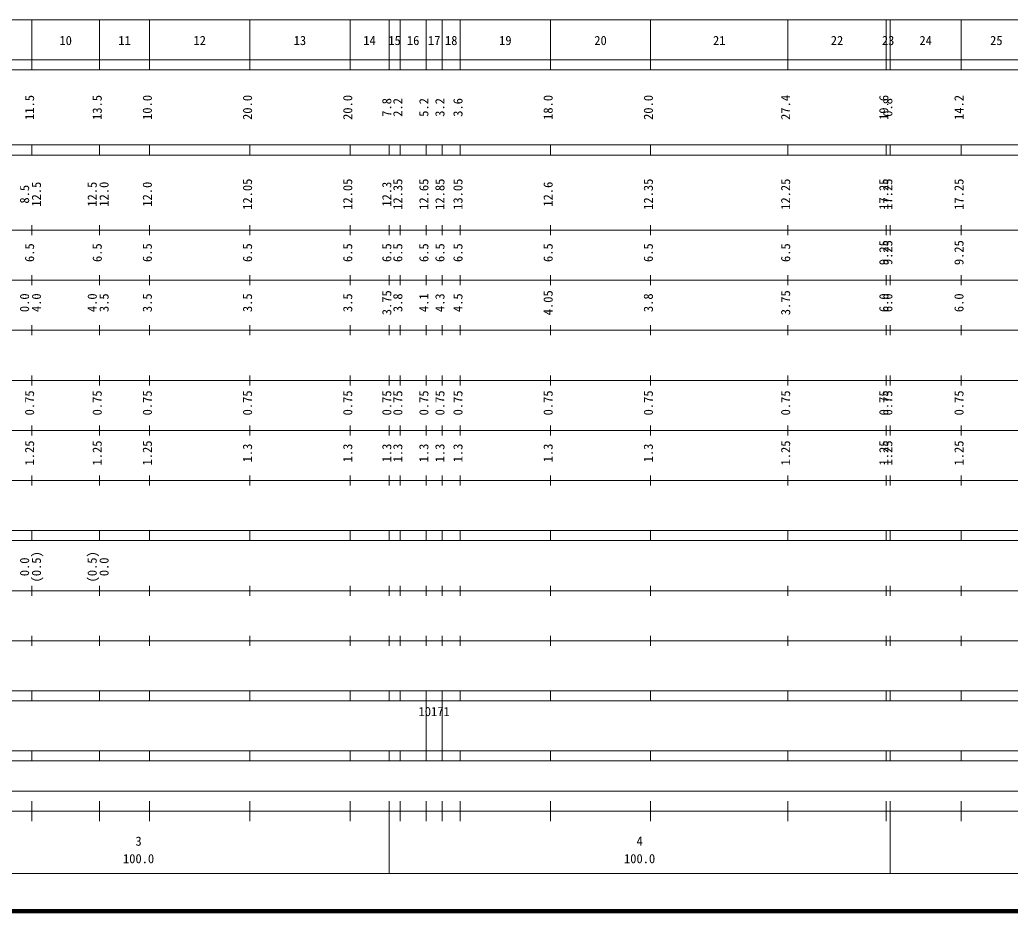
# Model space of a CAD drawing. Units: millimetres, scale not verified. Extents: x -92140292 to 680000, y -205174366 to 380000.
# Drawn here: x 294296 to 491966, y 20000 to 198000 of the extents above; entities that cross this region are included whole.
import ezdxf
from ezdxf.enums import TextEntityAlignment as Align

# ---------------------------------------------------------------- set-up
doc = ezdxf.new("R2010")
doc.units = ezdxf.units.MM
doc.header["$LTSCALE"] = 1000
doc.layers.add('M-TTL', color=2, linetype='Continuous', lineweight=140)
doc.layers.add('M-TTL-BAND', color=7, linetype='Continuous', lineweight=13)
doc.styles.add('ＭＳ ゴシック', font='')
doc.styles.get('ＭＳ ゴシック').set_extended_font_data('MS Gothic')

msp = doc.modelspace()

# ---------------------------------------------------------------- linework, layer by layer
at = {"layer": 'M-TTL'}
msp.add_line((40000, 20000), (680000, 20000), dxfattribs=at)
at = {"layer": 'M-TTL-BAND'}
for p, q in [((68000, 198000), (579000, 198000)), ((296700, 188000), (296700, 198000)), ((310200, 188000), (310200, 198000)), ((320200, 188000), (320200, 198000)), ((340200, 188000), (340200, 198000)), ((360200, 188000), (360200, 198000)), ((368000, 188000), (368000, 198000)), ((370200, 188000), (370200, 198000)), ((375400, 188000), (375400, 198000)), ((378600, 188000), (378600, 198000)), ((382200, 188000), (382200, 198000)), ((400200, 188000), (400200, 198000)), ((420200, 188000), (420200, 198000)), ((447600, 188000), (447600, 198000)), ((467200, 188000), (467200, 198000)), ((468000, 188000), (468000, 198000)), ((482200, 188000), (482200, 198000)), ((40000, 190000), (579000, 190000)), ((40000, 188000), (579000, 188000)), ((40000, 173000), (579000, 173000)), ((296700, 171000), (296700, 173000)), ((310200, 171000), (310200, 173000)), ((320200, 171000), (320200, 173000)), ((340200, 171000), (340200, 173000)), ((360200, 171000), (360200, 173000)), ((368000, 171000), (368000, 173000)), ((370200, 171000), (370200, 173000)), ((375400, 171000), (375400, 173000)), ((378600, 171000), (378600, 173000)), ((382200, 171000), (382200, 173000)), ((400200, 171000), (400200, 173000)), ((420200, 171000), (420200, 173000)), ((447600, 171000), (447600, 173000)), ((467200, 171000), (467200, 173000)), ((468000, 171000), (468000, 173000)), ((482200, 171000), (482200, 173000)), ((40000, 171000), (579000, 171000)), ((296700, 155000), (296700, 157000)), ((310200, 155000), (310200, 157000)), ((320200, 155000), (320200, 157000)), ((340200, 155000), (340200, 157000)), ((360200, 155000), (360200, 157000)), ((368000, 155000), (368000, 157000)), ((370200, 155000), (370200, 157000)), ((375400, 155000), (375400, 157000)), ((378600, 155000), (378600, 157000)), ((382200, 155000), (382200, 157000)), ((400200, 155000), (400200, 157000)), ((420200, 155000), (420200, 157000)), ((447600, 155000), (447600, 157000)), ((467200, 155000), (467200, 157000)), ((468000, 155000), (468000, 157000)), ((482200, 155000), (482200, 157000)), ((40000, 156000), (579000, 156000)), ((296700, 145000), (296700, 147000)), ((310200, 145000), (310200, 147000)), ((320200, 145000), (320200, 147000)), ((340200, 145000), (340200, 147000)), ((360200, 145000), (360200, 147000)), ((368000, 145000), (368000, 147000)), ((370200, 145000), (370200, 147000)), ((375400, 145000), (375400, 147000)), ((378600, 145000), (378600, 147000)), ((382200, 145000), (382200, 147000)), ((400200, 145000), (400200, 147000)), ((420200, 145000), (420200, 147000)), ((447600, 145000), (447600, 147000)), ((467200, 145000), (467200, 147000)), ((468000, 145000), (468000, 147000)), ((482200, 145000), (482200, 147000)), ((46000, 146000), (579000, 146000)), ((296700, 135000), (296700, 137000)), ((310200, 135000), (310200, 137000)), ((320200, 135000), (320200, 137000)), ((340200, 135000), (340200, 137000)), ((360200, 135000), (360200, 137000)), ((368000, 135000), (368000, 137000)), ((370200, 135000), (370200, 137000)), ((375400, 135000), (375400, 137000)), ((378600, 135000), (378600, 137000)), ((382200, 135000), (382200, 137000)), ((400200, 135000), (400200, 137000)), ((420200, 135000), (420200, 137000)), ((447600, 135000), (447600, 137000)), ((467200, 135000), (467200, 137000)), ((468000, 135000), (468000, 137000)), ((482200, 135000), (482200, 137000)), ((52000, 136000), (579000, 136000)), ((296700, 125000), (296700, 127000)), ((310200, 125000), (310200, 127000)), ((320200, 125000), (320200, 127000)), ((340200, 125000), (340200, 127000)), ((360200, 125000), (360200, 127000)), ((368000, 125000), (368000, 127000)), ((370200, 125000), (370200, 127000)), ((375400, 125000), (375400, 127000)), ((378600, 125000), (378600, 127000)), ((382200, 125000), (382200, 127000)), ((400200, 125000), (400200, 127000)), ((420200, 125000), (420200, 127000)), ((447600, 125000), (447600, 127000)), ((467200, 125000), (467200, 127000)), ((468000, 125000), (468000, 127000)), ((482200, 125000), (482200, 127000)), ((46000, 126000), (579000, 126000)), ((296700, 115000), (296700, 117000)), ((310200, 115000), (310200, 117000)), ((320200, 115000), (320200, 117000)), ((340200, 115000), (340200, 117000)), ((360200, 115000), (360200, 117000)), ((368000, 115000), (368000, 117000)), ((370200, 115000), (370200, 117000)), ((375400, 115000), (375400, 117000)), ((378600, 115000), (378600, 117000)), ((382200, 115000), (382200, 117000)), ((400200, 115000), (400200, 117000)), ((420200, 115000), (420200, 117000)), ((447600, 115000), (447600, 117000)), ((467200, 115000), (467200, 117000)), ((468000, 115000), (468000, 117000)), ((482200, 115000), (482200, 117000)), ((52000, 116000), (579000, 116000)), ((296700, 105000), (296700, 107000)), ((310200, 105000), (310200, 107000)), ((320200, 105000), (320200, 107000)), ((340200, 105000), (340200, 107000)), ((360200, 105000), (360200, 107000)), ((368000, 105000), (368000, 107000)), ((370200, 105000), (370200, 107000)), ((375400, 105000), (375400, 107000)), ((378600, 105000), (378600, 107000)), ((382200, 105000), (382200, 107000)), ((400200, 105000), (400200, 107000)), ((420200, 105000), (420200, 107000)), ((447600, 105000), (447600, 107000)), ((467200, 105000), (467200, 107000)), ((468000, 105000), (468000, 107000)), ((482200, 105000), (482200, 107000)), ((46000, 106000), (579000, 106000)), ((40000, 96000), (579000, 96000)), ((296700, 94000), (296700, 96000)), ((310200, 94000), (310200, 96000)), ((320200, 94000), (320200, 96000)), ((340200, 94000), (340200, 96000)), ((360200, 94000), (360200, 96000)), ((368000, 94000), (368000, 96000)), ((370200, 94000), (370200, 96000)), ((375400, 94000), (375400, 96000)), ((378600, 94000), (378600, 96000)), ((382200, 94000), (382200, 96000)), ((400200, 94000), (400200, 96000)), ((420200, 94000), (420200, 96000)), ((447600, 94000), (447600, 96000)), ((467200, 94000), (467200, 96000)), ((468000, 94000), (468000, 96000)), ((482200, 94000), (482200, 96000)), ((40000, 94000), (579000, 94000)), ((296700, 83000), (296700, 85000)), ((310200, 83000), (310200, 85000)), ((320200, 83000), (320200, 85000)), ((340200, 83000), (340200, 85000)), ((360200, 83000), (360200, 85000)), ((368000, 83000), (368000, 85000)), ((370200, 83000), (370200, 85000)), ((375400, 83000), (375400, 85000)), ((378600, 83000), (378600, 85000)), ((382200, 83000), (382200, 85000)), ((400200, 83000), (400200, 85000)), ((420200, 83000), (420200, 85000)), ((447600, 83000), (447600, 85000)), ((467200, 83000), (467200, 85000)), ((468000, 83000), (468000, 85000)), ((482200, 83000), (482200, 85000)), ((49000, 84000), (579000, 84000)), ((40000, 74000), (579000, 74000)), ((296700, 73000), (296700, 75000)), ((310200, 73000), (310200, 75000)), ((320200, 73000), (320200, 75000)), ((340200, 73000), (340200, 75000)), ((360200, 73000), (360200, 75000)), ((368000, 73000), (368000, 75000)), ((370200, 73000), (370200, 75000)), ((375400, 73000), (375400, 75000)), ((378600, 73000), (378600, 75000)), ((382200, 73000), (382200, 75000)), ((400200, 73000), (400200, 75000)), ((420200, 73000), (420200, 75000)), ((447600, 73000), (447600, 75000)), ((467200, 73000), (467200, 75000)), ((468000, 73000), (468000, 75000)), ((482200, 73000), (482200, 75000)), ((40000, 64000), (579000, 64000)), ((296700, 62000), (296700, 64000)), ((310200, 62000), (310200, 64000)), ((320200, 62000), (320200, 64000)), ((340200, 62000), (340200, 64000)), ((360200, 62000), (360200, 64000)), ((368000, 62000), (368000, 64000)), ((370200, 62000), (370200, 64000)), ((375400, 62000), (375400, 64000)), ((378600, 62000), (378600, 64000)), ((382200, 62000), (382200, 64000)), ((400200, 62000), (400200, 64000)), ((420200, 62000), (420200, 64000)), ((447600, 62000), (447600, 64000)), ((467200, 62000), (467200, 64000)), ((468000, 62000), (468000, 64000)), ((482200, 62000), (482200, 64000)), ((40000, 62000), (579000, 62000)), ((375400, 52000), (375400, 62000)), ((378600, 52000), (378600, 62000)), ((40000, 52000), (579000, 52000)), ((296700, 50000), (296700, 52000)), ((310200, 50000), (310200, 52000)), ((320200, 50000), (320200, 52000)), ((340200, 50000), (340200, 52000)), ((360200, 50000), (360200, 52000)), ((368000, 50000), (368000, 52000)), ((370200, 50000), (370200, 52000)), ((375400, 50000), (375400, 52000)), ((378600, 50000), (378600, 52000)), ((382200, 50000), (382200, 52000)), ((400200, 50000), (400200, 52000)), ((420200, 50000), (420200, 52000)), ((447600, 50000), (447600, 52000)), ((467200, 50000), (467200, 52000)), ((468000, 50000), (468000, 52000)), ((482200, 50000), (482200, 52000)), ((40000, 50000), (579000, 50000)), ((71000, 44000), (565000, 44000)), ((296700, 38000), (296700, 42000)), ((310200, 38000), (310200, 42000)), ((320200, 38000), (320200, 42000)), ((340200, 38000), (340200, 42000)), ((360200, 38000), (360200, 42000)), ((368000, 27500), (368000, 42000)), ((370200, 38000), (370200, 42000)), ((375400, 38000), (375400, 42000)), ((378600, 38000), (378600, 42000)), ((382200, 38000), (382200, 42000)), ((400200, 38000), (400200, 42000)), ((420200, 38000), (420200, 42000)), ((447600, 38000), (447600, 42000)), ((467200, 38000), (467200, 42000)), ((468000, 27500), (468000, 42000)), ((482200, 38000), (482200, 42000)), ((40000, 40000), (579000, 40000)), ((68000, 27500), (579000, 27500))]:
    msp.add_line(p, q, dxfattribs=at)

# ---------------------------------------------------------------- texts
at = {"layer": 'M-TTL-BAND', "style": 'ＭＳ ゴシック'}
for s, p in [('10', (303450, 192405)), ('11', (315200, 192405)), ('12', (330200, 192405)), ('13', (350200, 192405)), ('14', (364100, 192405)), ('15', (369100, 192405)), ('16', (372800, 192405)), ('17', (377000, 192405)), ('18', (380400, 192405)), ('19', (391200, 192405)), ('20', (410200, 192405)), ('21', (433900, 192405)), ('22', (457400, 192405)), ('23', (467600, 192405)), ('24', (475100, 192405)), ('25', (489200, 192405)), ('3', (318000, 32523)), ('4', (418000, 32523)), ('100.0', (318000, 29033)), ('100.0', (418000, 29033))]:
    msp.add_text(s, height=1833, dxfattribs=at).set_placement(p, align=Align.BOTTOM_CENTER)
for s, p in [('11.5', (297700, 180500)), ('13.5', (311200, 180500)), ('10.0', (321200, 180500)), ('20.0', (341200, 180500)), ('20.0', (361200, 180500)), ('7.8', (369000, 180500)), ('2.2', (371200, 180500)), ('5.2', (376400, 180500)), ('3.2', (379600, 180500)), ('3.6', (383200, 180500)), ('18.0', (401200, 180500)), ('20.0', (421200, 180500)), ('27.4', (448600, 180500)), ('19.6', (468200, 180500)), ('0.8', (469000, 180500)), ('14.2', (483200, 180500)), ('12.05', (341200, 163174)), ('12.05', (361200, 163174)), ('12.35', (371200, 163174)), ('12.65', (376400, 163174)), ('12.85', (379600, 163174)), ('13.05', (383200, 163174)), ('12.35', (421200, 163174)), ('12.25', (448600, 163174)), ('17.25', (468200, 163174)), ('17.25', (469000, 163174)), ('17.25', (483200, 163174)), ('8.5', (296700, 163174)), ('12.5', (299070, 163174)), ('12.5', (310200, 163174)), ('12.0', (312570, 163174)), ('12.0', (321200, 163174)), ('12.3', (369000, 163174)), ('12.6', (401200, 163174)), ('6.5', (297700, 151500)), ('6.5', (311200, 151500)), ('6.5', (321200, 151500)), ('6.5', (341200, 151500)), ('6.5', (361200, 151500)), ('6.5', (369000, 151500)), ('6.5', (371200, 151500)), ('6.5', (376400, 151500)), ('6.5', (379600, 151500)), ('6.5', (383200, 151500)), ('6.5', (401200, 151500)), ('6.5', (421200, 151500)), ('6.5', (448600, 151500)), ('9.25', (468200, 151500)), ('9.25', (469000, 151500)), ('9.25', (483200, 151500)), ('0.0', (296700, 141500)), ('4.0', (299070, 141500)), ('4.0', (310200, 141500)), ('3.5', (312570, 141500)), ('3.5', (321200, 141500)), ('3.5', (341200, 141500)), ('3.5', (361200, 141500)), ('3.75', (369000, 141500)), ('3.8', (371200, 141500)), ('4.1', (376400, 141500)), ('4.3', (379600, 141500)), ('4.5', (383200, 141500)), ('4.05', (401200, 141500)), ('3.8', (421200, 141500)), ('3.75', (448600, 141500)), ('6.0', (468200, 141500)), ('6.0', (469000, 141500)), ('6.0', (483200, 141500)), ('0.75', (297700, 121500)), ('0.75', (311200, 121500)), ('0.75', (321200, 121500)), ('0.75', (341200, 121500)), ('0.75', (361200, 121500)), ('0.75', (369000, 121500)), ('0.75', (371200, 121500)), ('0.75', (376400, 121500)), ('0.75', (379600, 121500)), ('0.75', (383200, 121500)), ('0.75', (401200, 121500)), ('0.75', (421200, 121500)), ('0.75', (448600, 121500)), ('0.75', (468200, 121500)), ('0.75', (469000, 121500)), ('0.75', (483200, 121500)), ('1.25', (297700, 111500)), ('1.25', (311200, 111500)), ('1.25', (321200, 111500)), ('1.3', (341200, 111500)), ('1.3', (361200, 111500)), ('1.3', (369000, 111500)), ('1.3', (371200, 111500)), ('1.3', (376400, 111500)), ('1.3', (379600, 111500)), ('1.3', (383200, 111500)), ('1.3', (401200, 111500)), ('1.3', (421200, 111500)), ('1.25', (448600, 111500)), ('1.25', (468200, 111500)), ('1.25', (469000, 111500)), ('1.25', (483200, 111500)), ('(0.5)', (299070, 88764)), ('(0.5)', (310200, 88764)), ('0.0', (296700, 88764)), ('0.0', (312570, 88764))]:
    msp.add_text(s, height=1833, rotation=90, dxfattribs=at).set_placement(p, align=Align.BOTTOM_CENTER)
msp.add_text('10171', height=1833, dxfattribs=at).set_placement((373875, 58405), align=Align.BOTTOM_LEFT)

doc.saveas('drawing.dxf')
